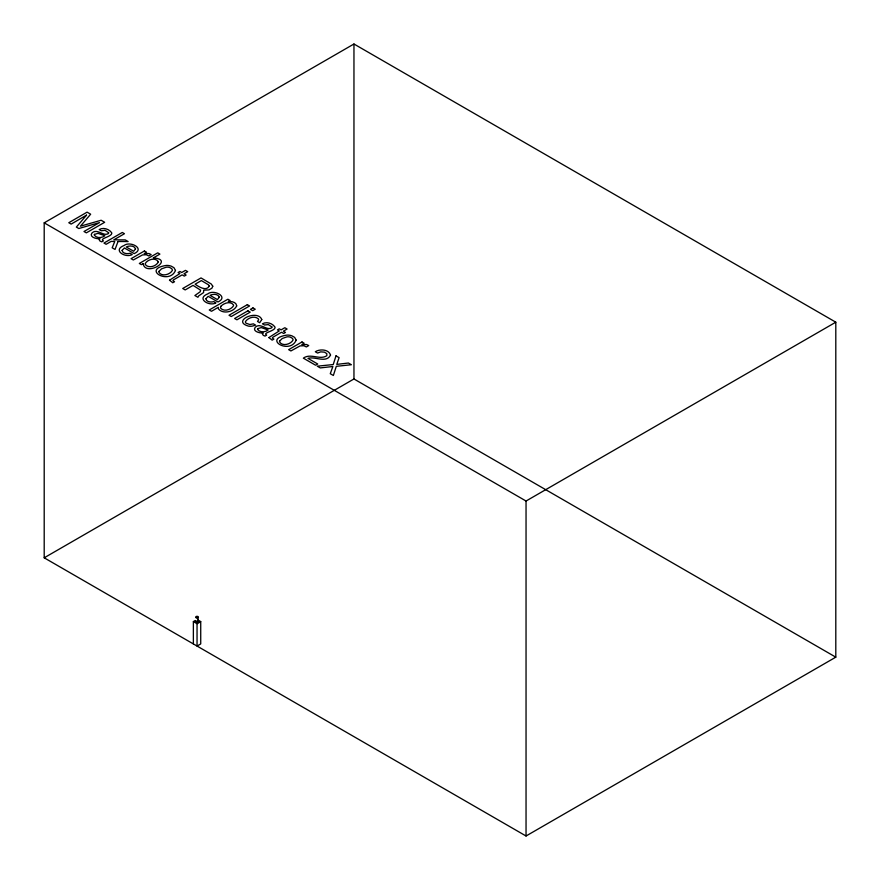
<?xml version="1.0" encoding="UTF-8"?>
<svg xmlns="http://www.w3.org/2000/svg" width="880" height="880" viewBox="0 0 880 880"><rect width="100%" height="100%" fill="white"/><g stroke="black" fill="none" stroke-linecap="round" stroke-linejoin="round"><path stroke-width="1.32" d="M44.198 222.838L353.958 44L835.802 322.19L835.802 657.162L526.042 836L44.198 557.81L44.198 222.838L526.042 501.028L835.802 322.19M44.198 557.81L353.958 378.972L835.802 657.162M193.369 643.929L193.369 621.577L195.206 620.521L196.075 621.027M197.043 623.7L200.728 621.577L200.728 643.929L197.043 646.052L197.043 623.7L193.369 621.577M197.967 619.993L200.728 621.577M198.891 622.644L198.011 622.138L198.011 617.672M526.042 501.028L526.042 836M353.958 44L353.958 378.972M197.406 620.818A1.364 0.792 0 0 1 198.33 621.852A1.364 0.792 0 0 1 196.471 622.292A1.364 0.792 0 0 1 195.866 621.181M261.778 319.55L259.699 322.718L257.521 321.453L258.665 319.748L258.346 318.857C254.595 315.436 248.204 317.724 245.553 321.42A3.894 2.244 0 0 0 246.081 323.213L249.909 324.544L253.385 323.84L255.563 325.105L252.604 326.051A6.479 3.74 0 0 1 248.468 326.117C231.077 321.079 257.763 308.946 261.778 319.55M169.521 280.203L172.766 282.755L174.537 281.732L172.975 280.72L173.437 279.906L182.16 274.879L184.294 276.111L186.12 275.044L183.986 273.812L187.715 271.667L185.449 270.358L181.72 272.503L179.916 271.458L178.079 272.525L179.883 273.57L169.521 280.203M268.884 337.568L272.14 340.131L273.911 339.108L272.349 338.096L272.811 337.282L281.534 332.244L283.657 333.476L285.494 332.42L283.36 331.188L287.089 329.032L284.823 327.723L281.094 329.879L279.279 328.834L277.453 329.89L279.257 330.935L268.884 337.568M122.111 250.393C122.518 253.748 127.424 254.111 130.042 253.253L132.242 254.529C125.444 258.445 112.035 250.096 124.113 245.487C129.921 240.713 145.42 248.457 134.2 253.616L124.421 247.962L122.111 250.393M205.876 298.76C206.272 302.104 211.178 302.467 213.796 301.609L216.007 302.885C209.198 306.801 195.789 298.452 207.867 293.843C213.675 289.069 229.174 296.813 217.965 301.972L208.175 296.318L205.876 298.76M108.614 232.716L108.548 233.453C103.62 237.028 97.218 227.92 91.96 233.002C88.781 237.204 96.976 239.162 99.979 238.689L99.132 239.635L100.001 241.076L101.772 241.846L103.422 240.878C98.593 238.623 111.474 236.885 111.793 233.387L111.672 232.727C109.043 228.954 103.29 227.161 99.165 229.548L101.255 230.758L105.05 230.329L108.614 232.716M271.876 326.964L271.81 327.712C266.882 331.287 260.48 322.168 255.222 327.261C252.032 331.463 260.238 333.421 263.241 332.948L262.394 333.883L263.263 335.335L265.034 336.094L266.684 335.137C261.855 332.882 274.736 331.144 275.055 327.646L274.934 326.986C272.305 323.213 266.552 321.42 262.427 323.807L264.517 325.017L268.312 324.588L271.876 326.964M158.906 271.447L158.829 272.118C161.656 277.156 170.346 274.626 172.491 270.193L171.776 268.719L169.763 267.531A4.323 2.497 0 0 0 166.254 267.212L161.535 268.851L158.906 271.447M279.587 341.121L279.499 341.781C282.326 346.83 291.016 344.3 293.161 339.856L292.457 338.382L290.433 337.205A4.323 2.497 0 0 0 286.924 336.875L282.205 338.525L279.587 341.121M212.773 286.231L211.893 288.222L208.934 289.916L203.643 290.191L203.599 292.567L198.66 295.933L197.923 297.286L194.876 295.526L200.222 291.753L200.585 290.136L193.05 285.395L185.185 289.927L182.71 288.497L201.025 277.926L211.266 284.009L212.773 286.231M158.312 261.8C156.585 266.266 148.445 268.873 145.244 264.429L145.2 263.615C147.433 259.446 155.617 257.048 158.312 261.8M143.11 263.67C145.563 277.222 175.307 259.314 153.252 257.939L159.896 254.1L157.718 252.846L139.326 263.461L141.405 264.649L143.11 263.67M175.483 270.446C169.312 285.417 141.46 269.247 166.254 265.441A7.799 4.499 0 0 1 171.347 266.222L173.976 267.707L175.483 270.446M296.153 340.12C289.993 355.091 262.13 338.91 286.924 335.104A7.799 4.499 0 0 1 292.017 335.885L294.646 337.381L296.153 340.12M94.402 234.421L94.27 235.103C96.558 238.403 101.959 238.15 104.896 235.73L97.999 233.332L94.402 234.421M257.664 328.68L257.532 329.362C259.82 332.662 265.221 332.409 268.158 329.989L261.261 327.591L257.664 328.68M135.553 248.82L133.683 251.251L126.258 246.972C129.074 245.52 134.222 245.289 135.553 248.82M219.307 297.176L217.437 299.607L210.023 295.328C212.828 293.876 217.976 293.645 219.307 297.176M209.286 286.088C206.261 291.742 198.539 286.616 195.118 284.196L201.377 280.588L208.483 284.801L209.286 286.088M330.539 355.069C326.293 363.594 314.952 356.059 307.967 358.369L317.724 364.001L315.601 365.222L303.336 358.149C310.596 352.814 319.858 360.437 326.843 355.696L326.81 353.65L324.467 352.154L320.705 351.868L317.581 353.067L315.304 351.747C319.869 348.766 328.724 349.228 330.539 355.069M236.698 305.888C233.827 312.015 222.915 314.49 218.372 308.847L218.328 307.329L211.508 311.278L209.253 309.98L227.876 299.222L230.065 300.487L228.294 301.51C231.407 301.224 236.434 302.027 236.698 305.888M336.006 355.85L333.223 364.551L317.273 366.19L320.265 367.917L332.871 366.498L330.275 373.703L333.355 375.474L336.303 366.333L351.384 364.727L348.425 363.022L336.776 364.386L339.108 357.643L336.006 355.85M118.008 241.494L115.049 249.436L112.178 247.786L114.752 241.483L111.144 241.395L106.128 244.288L103.972 243.045L122.298 232.463L124.454 233.717L113.817 239.855L125.246 239.899L128.117 241.56L118.008 241.494M220.781 306.35L220.462 307.956C223.74 312.18 231.132 309.771 233.53 305.756L233.508 304.942C230.417 300.707 223.784 303.16 220.781 306.35M86.537 215.138L76.351 227.095L78.804 228.514L99.484 222.607L83.985 231.506L86.339 232.859L104.665 222.288L101.145 220.253L80.432 226.182L90.651 214.203L87.098 212.146L68.783 222.728L71.148 224.092L86.537 215.138M144.419 250.976L131.065 258.687L133.309 259.974L142.56 254.903L146.344 254.782L148.786 255.948L151.151 254.584L148.995 253.55L144.243 253.539L146.553 252.197L144.419 250.976M247.346 304.667L229.02 315.238L231.275 316.536L249.59 305.954L247.346 304.667M247.929 310.805L234.641 318.483L236.918 319.803L250.217 312.125L247.929 310.805M252.956 307.901L250.415 309.375L252.692 310.684L255.244 309.221L252.956 307.901M302.005 341.957L288.651 349.668L290.895 350.955L300.146 345.884L303.93 345.763L306.372 346.94L308.737 345.565L306.581 344.531L301.829 344.52L304.139 343.189L302.005 341.957M196.361 617.793A1.364 0.792 0 0 0 198.418 617.111A1.364 0.792 0 0 0 196.361 616.429A1.364 0.792 0 0 0 196.361 617.793"/></g></svg>
